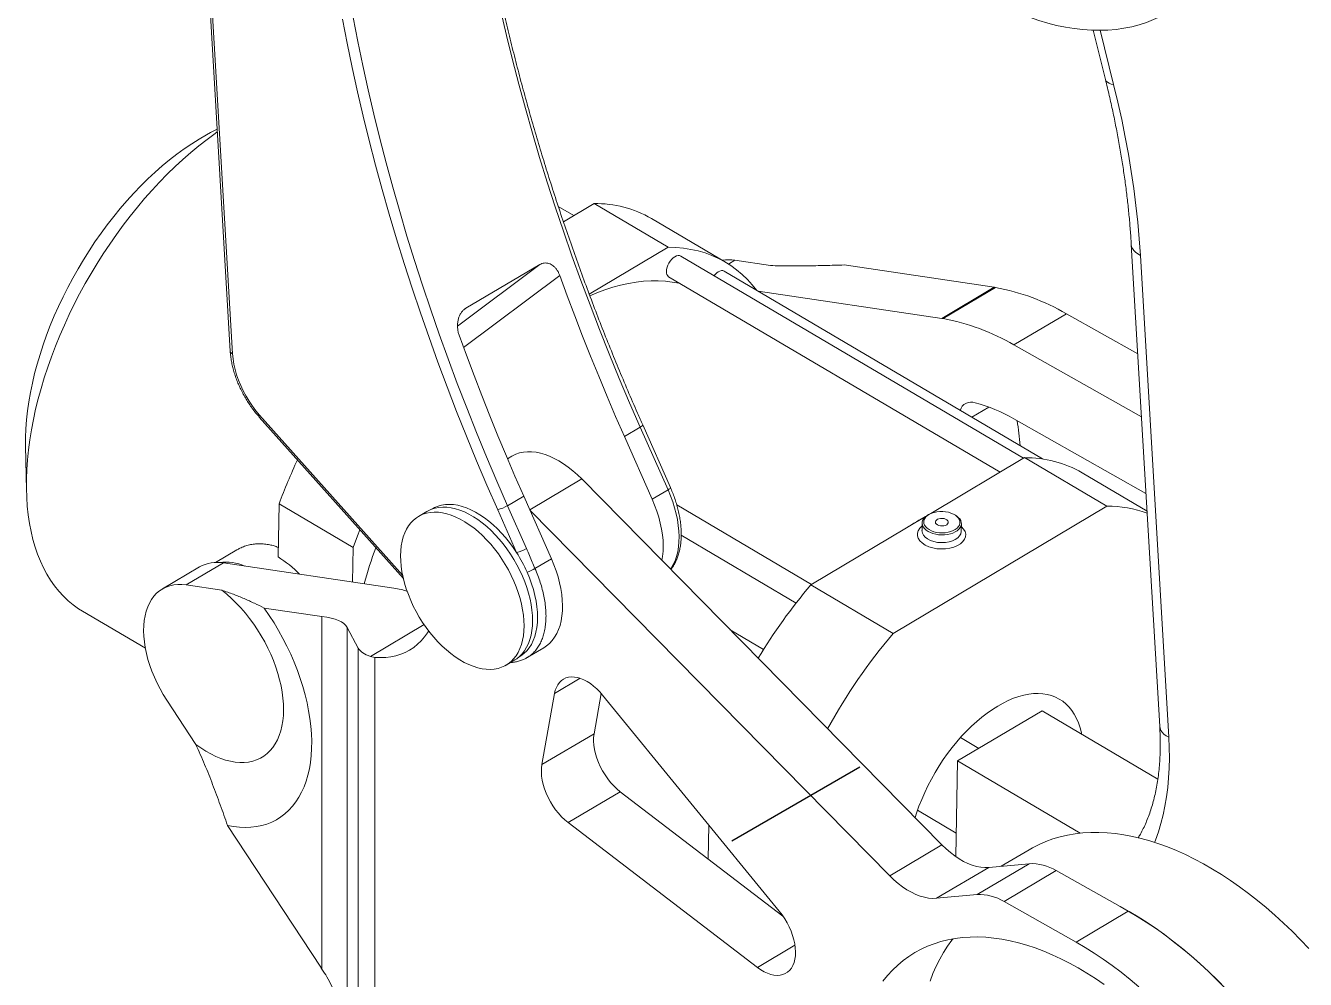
# Model space of a CAD drawing. Header units: millimetres. Extents: x 419 to 13500, y 498 to 10404.
# Drawn here: x 10917 to 11765, y 8634 to 9265 of the extents above; entities that cross this region are included whole.
import ezdxf

# ---------------------------------------------------------------- set-up
doc = ezdxf.new("R2010")
doc.units = ezdxf.units.MM
doc.header["$LTSCALE"] = 50

msp = doc.modelspace()

# ---------------------------------------------------------------- linework, layer by layer
at = {"color": 7, "linetype": 'Continuous', "lineweight": 15}
for p, q in [((11002.06, 9910.14), (11052.74, 9049.89)), ((11003.59, 9908.34), (11054.26, 9048.09)), ((11624.43, 9262.43), (11632.51, 9229.85)), ((11044.08, 9196.92), (11039.71, 9194.61)), ((11280.28, 9139.68), (11270.09, 9145.69)), ((11293.74, 9147.69), (11273.47, 9135.63)), ((11342.8, 9118.74), (11293.74, 9147.69)), ((11380.87, 9108.78), (11331.81, 9137.72)), ((11342.8, 9118.74), (11290.57, 9087.68)), ((11649.68, 9120.44), (11668.53, 8801.3)), ((11257.77, 9107.26), (11208.8, 9078.3)), ((11578.31, 8978.94), (11351.26, 9112.89)), ((11410.74, 9106.57), (11387.12, 9110.07)), ((11558.94, 9092.22), (11459.41, 9106.97)), ((11655.69, 9113.33), (11674.55, 8794.19)), ((11343.19, 9099.21), (11562.73, 8969.68)), ((11590.83, 8978.51), (11380, 9102.89)), ((11524.12, 9071.62), (11402.45, 9089.65)), ((11558.94, 9092.22), (11524.12, 9071.62)), ((11559.76, 9092.1), (11524.94, 9071.51)), ((11571.89, 9054.06), (11606.71, 9074.66)), ((11653.96, 9048.04), (11606.71, 9074.66)), ((11656.41, 9006.43), (11571.89, 9054.06)), ((11071.99, 9006.27), (11167.44, 8899.3)), ((11571.89, 9005.07), (11659.41, 8955.75)), ((11313.87, 8993.36), (11324.38, 8999.58)), ((11342.77, 8958.09), (11324.38, 8999.58)), ((11344.4, 8959.52), (11326.01, 9001.02)), ((11313.87, 8993.36), (11332.26, 8951.87)), ((10917.18, 8986.93), (10917.74, 8958.15)), ((11239.23, 8980.3), (11236.44, 8978.65)), ((11579.03, 8979.37), (11516.79, 8942.36)), ((11633.55, 8947.21), (11579.03, 8979.37)), ((11285.63, 8965.26), (11524.22, 8722.92)), ((11660.1, 8944.04), (11617.1, 8969.41)), ((11236.47, 8947.58), (11247.16, 8953.91)), ((11247.16, 8953.91), (11265.55, 8912.42)), ((11332.26, 8951.87), (11342.77, 8958.09)), ((11085.14, 8948.9), (11084.41, 8913.6)), ((11134.2, 8919.95), (11085.14, 8948.9)), ((11186.78, 8945.57), (11186.38, 8945.33)), ((11242.48, 8916.48), (11229.91, 8944.87)), ((11236.47, 8947.58), (11249.05, 8919.2)), ((11437.89, 8895.45), (11348.57, 8948.15)), ((11633.55, 8947.21), (11491.82, 8862.94)), ((11183.06, 8943.77), (11177.38, 8940.41)), ((11489.67, 8702.49), (11251.28, 8944.61)), ((11513.44, 8940.37), (11500.83, 8932.87)), ((11516.07, 8942.01), (11515.38, 8941.65)), ((11533.11, 8941.29), (11532.43, 8941.68)), ((11351.51, 8927.96), (11427.57, 8883.09)), ((11500.83, 8932.87), (11437.31, 8895.1)), ((11511.13, 8936.12), (11511.03, 8931.03)), ((11537.02, 8930.55), (11537.12, 8935.59)), ((11134.2, 8919.95), (11133.73, 8896.99)), ((11057.15, 8918.31), (11043.04, 8909.97)), ((11254.6, 8905.94), (11265.55, 8912.42)), ((11032.4, 8906.99), (11007.77, 8892.42)), ((11048.26, 8909.66), (11023.63, 8895.09)), ((11048.26, 8909.66), (11161.09, 8892.94)), ((11023.63, 8895.09), (11047.24, 8891.59)), ((11491.82, 8862.94), (11437.31, 8895.1)), ((10954.96, 8877.64), (10996.51, 8853.12)), ((11113.51, 8874.16), (11075.33, 8879.81)), ((11113.51, 8640.69), (11113.51, 8874.16)), ((11137.58, 8853.21), (11130.3, 8866.83)), ((11130.3, 8577.97), (11130.3, 8866.83)), ((11406.03, 8852.36), (11383.96, 8865.38)), ((11137.58, 8460.02), (11137.58, 8853.21)), ((11249.54, 8846.98), (11260.48, 8853.45)), ((11148.59, 8847.13), (11145.64, 8847.78)), ((11148.59, 8847.13), (11148.59, 8446.7)), ((11235.57, 8842.03), (11241.25, 8845.39)), ((11244.21, 8847.54), (11244.62, 8847.78)), ((11029.97, 8789.51), (11010.71, 8818.8)), ((11267.61, 8823.22), (11259.2, 8776.11)), ((11298.51, 8823.15), (11293.75, 8796.54)), ((11416.47, 8679), (11299.46, 8822.03)), ((11534.64, 8778.52), (11590.7, 8811.67)), ((11667.26, 8766.51), (11590.7, 8811.67)), ((11293.75, 8796.54), (11259.2, 8776.11)), ((11548.65, 8786.8), (11536.44, 8794)), ((11534.64, 8778.52), (11533.34, 8715.18)), ((11615.76, 8730.66), (11534.64, 8778.52)), ((11311.14, 8758.17), (11276.58, 8737.73)), ((11311.14, 8758.17), (11418.92, 8675.74)), ((11508.05, 8745.88), (11533.66, 8730.77)), ((11050.96, 8735.84), (11112.66, 8642)), ((11276.58, 8737.73), (11402.01, 8641.81)), ((11369.91, 8735.92), (11369.45, 8713.58)), ((11524.22, 8722.92), (11489.67, 8702.49)), ((11581.92, 8719.7), (11563.43, 8708.77)), ((11555.24, 8708.01), (11520.68, 8687.57)), ((11582.08, 8710.49), (11547.53, 8690.06)), ((11555.24, 8708.01), (11582.08, 8710.49)), ((11599.92, 8705.88), (11565.36, 8685.44)), ((11599.92, 8705.88), (11642.21, 8682.05)), ((11547.53, 8690.06), (11520.68, 8687.57)), ((11613.06, 8658.57), (11565.36, 8685.44)), ((11642.21, 8682.05), (11647.61, 8679)), ((11647.61, 8679), (11613.06, 8658.57))]:
    msp.add_line(p, q, dxfattribs=at)
at = {"color": 8, "linetype": 'Continuous', "lineweight": 15}
for p, q in [((11629.04, 9262.38), (11637.97, 9226.39)), ((11203.34, 9066.54), (11257.77, 9107.26)), ((11387.12, 9110.07), (11382.87, 9107.55)), ((11271.07, 9100.02), (11207.34, 9052.35)), ((11208.8, 9078.3), (11207.45, 9077.29)), ((11544.06, 9006.1), (11555.4, 9012.8)), ((11072.23, 9007.55), (11166.98, 8901.37)), ((11285.63, 8965.26), (11251.16, 8944.87)), ((11181.18, 8868.8), (11145.64, 8847.78)), ((11284.56, 8833.24), (11267.61, 8823.22)), ((11426.83, 8656.49), (11402.01, 8641.81))]:
    msp.add_line(p, q, dxfattribs=at)
at = {"color": 7, "linetype": 'Continuous'}
msp.add_line((11469.88, 8774.47), (11385.03, 8725.49), dxfattribs=at)
at = {"color": 7, "linetype": 'Continuous', "lineweight": 15, "flags": 128}
for points in [[(11551.72, 9285.12), (11557.86, 9281.77), (11564, 9278.68), (11570.12, 9275.84), (11576.22, 9273.27), (11582.29, 9270.97), (11588.32, 9268.93), (11594.3, 9267.16), (11600.23, 9265.67), (11606.1, 9264.46), (11611.89, 9263.52), (11617.62, 9262.86), (11623.25, 9262.48), (11628.8, 9262.38), (11634.24, 9262.56), (11639.59, 9263.01), (11644.82, 9263.75), (11649.93, 9264.77), (11654.91, 9266.06), (11659.77, 9267.63), (11664.48, 9269.47), (11669.05, 9271.58), (11673.47, 9273.96), (11677.74, 9276.61)], [(11229.91, 8944.87), (11222.82, 8961.08), (11215.93, 8977.34), (11209.24, 8993.62), (11202.74, 9009.92), (11196.44, 9026.24), (11190.34, 9042.58), (11184.44, 9058.92), (11178.75, 9075.27), (11173.26, 9091.61), (11167.99, 9107.95), (11162.92, 9124.27), (11158.07, 9140.58), (11153.42, 9156.86), (11149, 9173.11), (11144.78, 9189.33), (11140.79, 9205.51), (11137.01, 9221.65), (11133.46, 9237.74), (11130.12, 9253.77), (11127.01, 9269.75)], [(11134.09, 9270.82), (11137.19, 9254.93), (11140.51, 9238.98), (11144.05, 9222.97), (11147.8, 9206.92), (11151.78, 9190.82), (11155.97, 9174.68), (11160.37, 9158.51), (11164.99, 9142.31), (11169.82, 9126.09), (11174.86, 9109.84), (11180.11, 9093.59), (11185.57, 9077.33), (11191.23, 9061.07), (11197.1, 9044.8), (11203.17, 9028.55), (11209.44, 9012.31), (11215.9, 8996.09), (11222.57, 8979.89), (11229.42, 8963.72), (11236.47, 8947.58)], [(11324.38, 8999.58), (11317.33, 9015.71), (11310.48, 9031.88), (11303.82, 9048.08), (11297.35, 9064.3), (11291.08, 9080.54), (11285.01, 9096.8), (11279.15, 9113.06), (11273.48, 9129.32), (11268.03, 9145.58), (11262.78, 9161.84), (11257.73, 9178.08), (11252.9, 9194.3), (11248.28, 9210.5), (11243.88, 9226.67), (11239.69, 9242.81), (11235.72, 9258.91), (11231.96, 9274.96)], [(11637.97, 9226.39), (11640.75, 9214.78), (11643.3, 9203.22), (11645.64, 9191.72), (11647.75, 9180.28), (11649.64, 9168.91), (11651.3, 9157.61), (11652.74, 9146.4), (11653.95, 9135.28), (11654.94, 9124.25), (11655.69, 9113.33)], [(10917.18, 8992.83), (10917.41, 8998.57), (10917.84, 9004.43), (10918.49, 9010.39), (10919.35, 9016.45), (10920.42, 9022.59), (10921.69, 9028.79), (10923.17, 9035.06), (10924.85, 9041.37), (10926.73, 9047.72), (10928.81, 9054.09), (10931.07, 9060.47), (10933.52, 9066.85), (10936.16, 9073.22), (10938.97, 9079.56), (10941.96, 9085.86), (10945.11, 9092.12), (10948.42, 9098.32), (10951.89, 9104.44), (10955.5, 9110.48), (10959.26, 9116.43), (10963.15, 9122.27), (10967.16, 9127.99), (10971.3, 9133.59), (10975.55, 9139.05), (10979.9, 9144.35), (10984.34, 9149.5), (10988.88, 9154.49), (10993.49, 9159.29), (10998.17, 9163.91), (11002.91, 9168.33), (11007.71, 9172.55), (11012.55, 9176.56), (11017.42, 9180.35), (11022.31, 9183.91), (11027.23, 9187.24), (11032.14, 9190.33), (11037.06, 9193.18), (11039.71, 9194.61)], [(11044.18, 9195.13), (11042.72, 9194.09), (11037.35, 9190.12), (11032.01, 9185.94), (11026.7, 9181.53), (11021.44, 9176.91), (11016.22, 9172.09), (11011.07, 9167.07), (11005.98, 9161.86), (11000.97, 9156.47), (10996.05, 9150.91), (10991.21, 9145.18), (10986.48, 9139.3), (10981.84, 9133.27), (10977.33, 9127.11), (10972.93, 9120.82), (10968.66, 9114.42), (10964.52, 9107.9), (10960.52, 9101.29), (10956.67, 9094.6), (10952.97, 9087.83), (10949.43, 9080.99), (10946.06, 9074.1), (10942.85, 9067.16), (10939.82, 9060.2), (10936.96, 9053.2), (10934.29, 9046.2), (10931.81, 9039.2), (10929.52, 9032.21), (10927.42, 9025.24), (10925.52, 9018.3), (10923.82, 9011.41), (10922.32, 9004.57), (10921.04, 8997.79), (10919.95, 8991.09), (10919.08, 8984.48), (10918.42, 8977.96), (10917.98, 8971.55), (10917.74, 8965.25)], [(11401.55, 9090.18), (11398.62, 9093.81), (11395.33, 9097.41), (11391.85, 9100.74), (11388.18, 9103.8), (11384.34, 9106.59), (11380.33, 9109.1), (11376.15, 9111.32), (11371.81, 9113.26), (11367.32, 9114.91), (11362.68, 9116.26), (11357.9, 9117.33), (11352.99, 9118.09), (11347.96, 9118.57), (11342.8, 9118.74)], [(11351.26, 9112.89), (11351.24, 9112.9), (11350.42, 9113.2), (11349.47, 9113.23), (11348.44, 9112.98), (11347.36, 9112.46), (11346.27, 9111.7), (11345.22, 9110.72), (11344.25, 9109.56), (11343.39, 9108.26), (11342.68, 9106.88), (11342.15, 9105.47), (11341.81, 9104.08), (11341.67, 9102.77), (11341.75, 9101.58), (11342.05, 9100.56), (11342.54, 9099.76), (11343.19, 9099.21)], [(11271.07, 9100.02), (11275.95, 9086.64), (11280.97, 9073.28), (11286.12, 9059.92), (11291.41, 9046.57), (11296.83, 9033.24), (11302.38, 9019.92), (11308.06, 9006.63), (11313.87, 8993.36)], [(11380, 9102.89), (11379.98, 9102.91), (11379.15, 9103.21), (11378.21, 9103.23), (11377.17, 9102.98), (11376.09, 9102.46), (11375.01, 9101.7), (11373.96, 9100.72), (11373.26, 9099.91)], [(11350.88, 9094.67), (11350.07, 9094.85), (11345.61, 9095.68), (11341.02, 9096.23), (11336.32, 9096.5), (11331.51, 9096.49), (11326.61, 9096.19), (11321.61, 9095.6), (11316.52, 9094.74), (11311.36, 9093.6), (11306.14, 9092.17), (11300.85, 9090.47), (11295.51, 9088.5), (11291, 9086.63)], [(11204.36, 9060.57), (11209.24, 9047.19), (11214.26, 9033.82), (11219.41, 9020.46), (11224.7, 9007.12), (11230.12, 8993.78), (11235.67, 8980.47), (11241.35, 8967.18), (11247.16, 8953.91)], [(11054.26, 9048.09), (11054.58, 9044.73), (11055.14, 9041.28), (11055.93, 9037.76), (11056.96, 9034.21), (11058.21, 9030.64), (11059.68, 9027.08), (11061.34, 9023.57), (11063.2, 9020.13), (11065.23, 9016.78), (11067.43, 9013.55), (11069.76, 9010.47), (11072.23, 9007.55)], [(10917.18, 8986.93), (10917.17, 8987.21), (10917.18, 8992.83)], [(11239.23, 8980.3), (11239.68, 8980.56), (11241.96, 8981.65), (11244.39, 8982.48), (11246.96, 8983.02), (11249.64, 8983.27), (11252.43, 8983.25), (11255.31, 8982.94), (11258.26, 8982.34), (11261.27, 8981.47), (11264.33, 8980.32), (11267.42, 8978.91), (11270.51, 8977.23), (11273.61, 8975.29), (11276.68, 8973.12), (11279.72, 8970.71), (11282.71, 8968.09), (11285.63, 8965.26)], [(10917.74, 8965.25), (10917.72, 8959.08), (10917.91, 8953.05), (10918.32, 8947.16), (10918.93, 8941.43), (10919.76, 8935.85), (10920.8, 8930.46), (10922.05, 8925.24), (10923.5, 8920.21), (10925.16, 8915.37), (10927.02, 8910.74), (10929.07, 8906.33), (10931.33, 8902.13), (10933.77, 8898.15), (10936.41, 8894.4), (10939.22, 8890.9), (10942.22, 8887.63), (10945.39, 8884.61), (10948.74, 8881.85), (10952.24, 8879.34), (10954.96, 8877.64)], [(11252.95, 8874.83), (11252.64, 8878.39), (11252.1, 8882.05), (11251.36, 8885.77), (11250.4, 8889.54), (11249.25, 8893.33), (11247.89, 8897.13), (11246.34, 8900.92), (11244.61, 8904.67), (11242.71, 8908.37), (11240.65, 8912), (11238.43, 8915.53), (11236.07, 8918.96), (11233.59, 8922.25), (11230.99, 8925.39), (11228.29, 8928.37), (11225.5, 8931.17), (11222.64, 8933.77), (11219.73, 8936.17), (11216.77, 8938.34), (11213.8, 8940.28), (11210.81, 8941.98), (11207.83, 8943.42), (11204.87, 8944.6), (11201.95, 8945.52), (11199.09, 8946.16), (11196.3, 8946.53), (11193.59, 8946.62), (11190.98, 8946.43), (11188.48, 8945.97), (11186.11, 8945.23), (11183.88, 8944.23), (11183.06, 8943.77)], [(11242.48, 8916.48), (11240.18, 8919.93), (11237.74, 8923.24), (11235.18, 8926.42), (11232.52, 8929.44), (11229.76, 8932.28), (11226.94, 8934.93), (11224.05, 8937.37), (11221.12, 8939.6), (11218.15, 8941.6), (11215.18, 8943.36), (11212.21, 8944.86), (11209.25, 8946.11), (11206.34, 8947.09), (11203.47, 8947.81), (11200.66, 8948.25), (11197.94, 8948.41), (11195.31, 8948.3), (11192.8, 8947.91), (11190.4, 8947.24), (11188.14, 8946.31), (11186.78, 8945.57)], [(11332.26, 8951.87), (11333.9, 8947.92), (11335.36, 8943.94), (11336.61, 8939.98), (11337.64, 8936.03), (11338.46, 8932.13), (11339.06, 8928.3), (11339.44, 8924.55), (11339.58, 8920.91), (11339.51, 8917.39), (11339.2, 8914.02), (11338.77, 8911.28)], [(11247.27, 8871.47), (11246.96, 8875.04), (11246.43, 8878.69), (11245.68, 8882.41), (11244.73, 8886.18), (11243.57, 8889.97), (11242.21, 8893.77), (11240.67, 8897.56), (11238.94, 8901.32), (11237.03, 8905.02), (11234.97, 8908.64), (11232.75, 8912.18), (11230.39, 8915.6), (11227.91, 8918.89), (11225.31, 8922.03), (11222.61, 8925.01), (11219.82, 8927.81), (11216.96, 8930.42), (11214.05, 8932.81), (11211.1, 8934.98), (11208.12, 8936.92), (11205.13, 8938.62), (11202.15, 8940.06), (11199.19, 8941.24), (11196.28, 8942.16), (11193.41, 8942.8), (11190.62, 8943.17), (11187.91, 8943.26), (11185.3, 8943.08), (11182.8, 8942.61), (11180.43, 8941.88), (11178.2, 8940.87), (11176.12, 8939.6), (11174.2, 8938.07), (11172.45, 8936.29), (11170.89, 8934.26), (11169.51, 8932.01), (11168.33, 8929.55), (11167.36, 8926.87), (11166.59, 8924.01), (11166.04, 8920.97), (11165.7, 8917.78), (11165.58, 8914.44), (11165.68, 8910.97), (11165.99, 8907.41), (11166.53, 8903.75), (11167.27, 8900.03), (11168.23, 8896.26), (11169.38, 8892.47), (11170.74, 8888.67), (11172.29, 8884.88), (11174.02, 8881.13), (11175.92, 8877.43), (11177.98, 8873.8), (11180.2, 8870.27), (11182.56, 8866.85), (11185.04, 8863.55), (11187.64, 8860.41), (11190.34, 8857.43), (11193.13, 8854.63), (11195.99, 8852.03), (11198.9, 8849.63), (11201.86, 8847.46), (11204.83, 8845.52), (11207.82, 8843.82), (11210.8, 8842.38), (11213.76, 8841.2), (11216.68, 8840.28), (11219.54, 8839.64), (11222.33, 8839.27), (11225.04, 8839.18), (11227.65, 8839.37), (11230.15, 8839.83), (11232.52, 8840.57), (11234.75, 8841.58), (11236.84, 8842.85), (11238.75, 8844.38), (11240.5, 8846.16), (11242.07, 8848.18), (11243.44, 8850.43), (11244.62, 8852.9), (11245.6, 8855.57), (11246.36, 8858.43), (11246.92, 8861.47), (11247.25, 8864.67), (11247.37, 8868.01), (11247.27, 8871.47)], [(11515.05, 8930.49), (11513.73, 8931.39), (11512.66, 8932.39), (11511.86, 8933.48), (11511.35, 8934.62), (11511.14, 8935.79), (11511.23, 8936.96), (11511.62, 8938.11), (11512.31, 8939.21), (11513.27, 8940.22), (11514.49, 8941.13), (11515.38, 8941.65)], [(11515.76, 8931.71), (11517.25, 8930.96), (11518.91, 8930.36), (11520.71, 8929.92), (11522.6, 8929.66), (11524.53, 8929.58), (11526.45, 8929.68), (11528.31, 8929.96), (11530.06, 8930.42), (11531.66, 8931.04), (11533.06, 8931.8), (11534.23, 8932.69), (11535.14, 8933.69), (11535.77, 8934.76), (11536.1, 8935.88), (11536.11, 8937.02), (11535.82, 8938.15), (11535.22, 8939.24), (11534.34, 8940.26), (11533.19, 8941.2), (11531.81, 8942.01), (11530.23, 8942.69), (11528.49, 8943.21), (11526.64, 8943.56), (11524.73, 8943.73), (11522.8, 8943.72), (11520.9, 8943.53), (11519.09, 8943.16), (11517.41, 8942.62), (11515.9, 8941.92), (11514.61, 8941.09), (11513.57, 8940.15), (11512.79, 8939.11), (11512.32, 8938.02), (11512.15, 8936.88), (11512.29, 8935.74), (11512.73, 8934.63), (11513.47, 8933.57), (11514.49, 8932.58), (11515.76, 8931.71)], [(11533.11, 8941.29), (11533.89, 8940.79), (11535.09, 8939.84), (11536.03, 8938.79), (11536.69, 8937.67), (11537.05, 8936.51), (11537.11, 8935.33), (11536.87, 8934.17), (11536.33, 8933.05), (11535.5, 8931.99), (11534.41, 8931.02), (11533.07, 8930.17), (11531.53, 8929.45), (11529.81, 8928.88), (11527.96, 8928.47), (11526.02, 8928.24), (11524.03, 8928.18), (11522.05, 8928.31), (11520.12, 8928.61), (11518.28, 8929.08), (11516.57, 8929.71), (11515.05, 8930.49), (11515.05, 8930.49)], [(11521.18, 8934.91), (11522.11, 8934.49), (11523.19, 8934.23), (11524.34, 8934.15), (11525.48, 8934.26), (11526.52, 8934.55), (11527.38, 8934.99), (11528, 8935.56), (11528.34, 8936.21), (11528.37, 8936.89), (11528.08, 8937.56), (11527.5, 8938.16), (11526.67, 8938.65), (11525.66, 8938.99), (11524.53, 8939.16), (11523.37, 8939.14), (11522.27, 8938.94), (11521.31, 8938.57), (11520.56, 8938.06), (11520.08, 8937.45), (11519.9, 8936.78), (11520.03, 8936.1), (11520.47, 8935.46), (11521.18, 8934.91)], [(11138.7, 8931.51), (11137.12, 8927.58), (11134.2, 8919.95)], [(11265.55, 8912.42), (11267.19, 8908.46), (11268.65, 8904.49), (11269.89, 8900.52), (11270.93, 8896.58), (11271.75, 8892.68), (11272.35, 8888.85), (11272.72, 8885.1), (11272.87, 8881.46), (11272.8, 8877.94), (11272.49, 8874.57), (11271.96, 8871.35), (11271.21, 8868.32), (11270.24, 8865.48), (11269.05, 8862.85), (11267.66, 8860.45), (11266.08, 8858.28), (11264.3, 8856.35), (11262.33, 8854.69), (11260.48, 8853.45)], [(11244.62, 8847.78), (11245.35, 8848.24), (11247.35, 8849.73), (11249.17, 8851.49), (11250.8, 8853.49), (11252.23, 8855.74), (11253.46, 8858.22), (11254.48, 8860.91), (11255.29, 8863.81), (11255.87, 8866.89), (11256.22, 8870.13), (11256.35, 8873.52), (11256.26, 8877.04), (11255.93, 8880.68), (11255.38, 8884.4), (11254.61, 8888.19), (11253.62, 8892.02), (11252.42, 8895.89), (11251.02, 8899.76), (11249.41, 8903.61)], [(11010.71, 8818.8), (11008.41, 8822.46), (11006.26, 8826.23), (11004.29, 8830.06), (11002.49, 8833.96), (11000.87, 8837.89), (10999.45, 8841.83), (10998.24, 8845.77), (10997.23, 8849.69), (10996.43, 8853.55), (10995.86, 8857.35), (10995.51, 8861.07), (10995.38, 8864.67), (10995.47, 8868.16), (10995.79, 8871.5), (10996.32, 8874.68), (10997.08, 8877.68), (10998.05, 8880.49), (10999.23, 8883.1), (11000.62, 8885.48), (11002.2, 8887.63), (11003.97, 8889.54), (11005.92, 8891.19), (11008.04, 8892.58), (11010.32, 8893.7), (11012.74, 8894.54), (11015.3, 8895.1), (11017.97, 8895.38), (11020.75, 8895.38), (11023.63, 8895.09)], [(11029.97, 8789.51), (11033.25, 8787.15), (11036.55, 8785.03), (11039.86, 8783.16), (11043.17, 8781.54), (11046.45, 8780.18), (11049.7, 8779.1), (11052.9, 8778.28), (11056.03, 8777.74), (11059.08, 8777.49), (11062.05, 8777.51), (11064.9, 8777.81), (11067.64, 8778.39), (11070.25, 8779.25), (11072.72, 8780.38), (11075.03, 8781.78), (11077.19, 8783.44), (11079.16, 8785.36), (11080.96, 8787.52), (11082.57, 8789.91), (11083.99, 8792.53), (11085.2, 8795.37), (11086.2, 8798.41), (11086.99, 8801.63), (11087.57, 8805.03), (11087.92, 8808.58), (11088.06, 8812.28), (11087.98, 8816.11), (11087.67, 8820.04), (11087.15, 8824.07), (11086.41, 8828.17), (11085.46, 8832.33), (11084.3, 8836.52), (11082.93, 8840.73), (11081.37, 8844.95), (11079.62, 8849.14), (11077.68, 8853.3), (11075.57, 8857.4), (11073.29, 8861.43), (11070.86, 8865.36), (11068.29, 8869.19), (11065.58, 8872.89), (11062.75, 8876.45), (11059.81, 8879.85), (11056.78, 8883.08), (11053.66, 8886.12), (11050.48, 8888.96), (11047.24, 8891.59)], [(11075.33, 8879.81), (11078.64, 8874.95), (11081.8, 8869.97), (11084.81, 8864.89), (11087.65, 8859.72), (11090.32, 8854.48), (11092.81, 8849.18), (11095.12, 8843.84), (11097.23, 8838.48), (11099.14, 8833.1), (11100.85, 8827.73), (11102.35, 8822.38), (11103.63, 8817.06), (11104.7, 8811.79), (11105.54, 8806.59), (11106.16, 8801.47), (11106.56, 8796.45), (11106.73, 8791.54), (11106.67, 8786.75), (11106.39, 8782.1), (11105.88, 8777.6), (11105.15, 8773.26), (11104.19, 8769.11), (11103.01, 8765.14), (11101.62, 8761.37), (11100.02, 8757.81), (11098.21, 8754.48), (11096.2, 8751.37), (11093.99, 8748.51), (11091.59, 8745.89), (11089, 8743.53), (11086.24, 8741.43), (11083.32, 8739.61), (11080.23, 8738.05), (11077, 8736.77), (11073.62, 8735.78), (11070.11, 8735.07), (11066.48, 8734.65), (11062.74, 8734.51), (11058.9, 8734.67), (11054.97, 8735.11), (11050.96, 8735.84)], [(11241.25, 8845.39), (11242.51, 8846.21), (11244.43, 8847.74), (11246.18, 8849.52), (11247.74, 8851.54), (11249.12, 8853.79), (11250.3, 8856.26), (11251.27, 8858.93), (11252.04, 8861.79), (11252.59, 8864.83), (11252.93, 8868.03), (11253.05, 8871.36), (11252.95, 8874.83)], [(11184.22, 8864.61), (11183.46, 8863.42), (11181.45, 8860.62), (11179.24, 8858.07), (11176.86, 8855.77), (11174.3, 8853.72), (11171.57, 8851.93), (11168.68, 8850.42), (11165.65, 8849.17), (11162.48, 8848.2), (11159.17, 8847.51), (11155.75, 8847.1), (11152.22, 8846.97), (11148.59, 8847.13)], [(11299.46, 8822.03), (11297.54, 8824.23), (11295.52, 8826.26), (11293.45, 8828.1), (11291.32, 8829.72), (11289.17, 8831.1), (11287.01, 8832.25), (11284.87, 8833.13), (11282.77, 8833.75), (11280.72, 8834.1), (11278.76, 8834.17), (11276.9, 8833.97), (11275.16, 8833.49), (11273.56, 8832.75), (11272.11, 8831.74), (11270.83, 8830.48), (11269.73, 8828.98), (11268.82, 8827.26), (11268.11, 8825.33), (11267.61, 8823.22)], [(11616.78, 8796.29), (11616.59, 8797.21), (11615.72, 8800.55), (11614.66, 8803.71), (11613.39, 8806.66), (11611.93, 8809.4), (11610.28, 8811.91), (11608.44, 8814.19), (11606.43, 8816.23), (11604.24, 8818.01), (11601.9, 8819.54), (11599.4, 8820.81), (11596.76, 8821.81), (11593.98, 8822.55), (11591.08, 8823), (11588.06, 8823.19), (11584.94, 8823.1), (11581.73, 8822.73), (11578.44, 8822.09), (11575.08, 8821.18), (11571.66, 8820), (11568.2, 8818.56), (11564.72, 8816.86), (11561.21, 8814.91), (11557.7, 8812.71), (11554.19, 8810.27), (11550.71, 8807.61), (11547.26, 8804.73), (11543.86, 8801.64), (11540.51, 8798.35), (11537.24, 8794.88), (11534.04, 8791.24), (11530.95, 8787.44), (11527.95, 8783.5), (11525.08, 8779.42), (11522.33, 8775.23), (11519.71, 8770.94), (11517.24, 8766.56), (11514.93, 8762.12), (11512.79, 8757.62), (11510.81, 8753.09), (11509.01, 8748.53), (11507.4, 8743.98), (11506.44, 8740.98)], [(11293.75, 8796.54), (11293.46, 8794.15), (11293.4, 8791.61), (11293.58, 8788.94), (11294, 8786.17), (11294.65, 8783.33), (11295.52, 8780.46), (11296.61, 8777.59), (11297.89, 8774.75), (11299.37, 8771.96), (11301.02, 8769.27), (11302.82, 8766.7), (11304.75, 8764.28), (11306.8, 8762.03), (11308.93, 8759.99), (11311.14, 8758.17)], [(11259.2, 8776.11), (11258.9, 8773.72), (11258.85, 8771.17), (11259.03, 8768.5), (11259.44, 8765.73), (11260.09, 8762.9), (11260.96, 8760.03), (11262.05, 8757.15), (11263.34, 8754.31), (11264.81, 8751.53), (11266.46, 8748.83), (11268.26, 8746.26), (11270.2, 8743.84), (11272.24, 8741.59), (11274.38, 8739.55), (11276.58, 8737.73)], [(11581.92, 8719.7), (11584.22, 8721.01), (11588.58, 8723.22), (11593.08, 8725.17), (11597.73, 8726.85), (11602.51, 8728.25), (11607.42, 8729.39), (11612.45, 8730.25), (11617.59, 8730.83), (11622.84, 8731.14), (11628.19, 8731.18), (11633.64, 8730.93), (11639.17, 8730.42), (11644.78, 8729.62), (11650.46, 8728.55), (11656.2, 8727.21), (11662, 8725.6), (11667.85, 8723.71), (11673.75, 8721.57), (11679.67, 8719.15), (11685.62, 8716.48), (11691.59, 8713.55), (11697.57, 8710.37), (11703.55, 8706.94), (11709.52, 8703.26), (11715.48, 8699.34), (11721.42, 8695.19), (11727.33, 8690.81), (11733.21, 8686.21), (11739.03, 8681.39), (11744.81, 8676.36), (11750.52, 8671.13), (11756.17, 8665.7), (11761.74, 8660.08), (11767.23, 8654.27)], [(11524.22, 8722.92), (11526.98, 8720.27), (11529.81, 8717.83), (11532.69, 8715.64), (11535.6, 8713.69), (11538.53, 8712.01), (11541.44, 8710.61), (11544.33, 8709.49), (11547.18, 8708.67), (11549.95, 8708.15), (11552.65, 8707.93), (11555.24, 8708.01)], [(11520.68, 8687.57), (11518.09, 8687.49), (11515.4, 8687.71), (11512.62, 8688.23), (11509.78, 8689.06), (11506.89, 8690.17), (11503.97, 8691.58), (11501.05, 8693.25), (11498.14, 8695.2), (11495.26, 8697.4), (11492.43, 8699.83), (11489.67, 8702.49)], [(11642.21, 8682.05), (11648.19, 8678.78), (11654.18, 8675.25), (11660.16, 8671.49), (11666.12, 8667.48), (11672.06, 8663.25), (11677.96, 8658.78), (11683.83, 8654.1), (11689.64, 8649.2), (11695.41, 8644.09), (11701.1, 8638.77), (11706.73, 8633.27), (11712.28, 8627.57), (11717.74, 8621.69), (11723.11, 8615.65), (11728.39, 8609.43), (11733.55, 8603.06), (11738.6, 8596.55), (11743.53, 8589.89), (11748.33, 8583.1), (11753, 8576.19), (11757.53, 8569.17), (11761.92, 8562.05), (11766.15, 8554.83)], [(11402.01, 8641.81), (11404.21, 8640.26), (11406.43, 8638.96), (11408.64, 8637.93), (11410.82, 8637.17), (11412.95, 8636.7), (11415, 8636.52), (11416.95, 8636.63), (11418.78, 8637.03), (11420.47, 8637.72), (11422, 8638.68), (11423.36, 8639.92), (11424.53, 8641.41), (11425.5, 8643.14), (11426.26, 8645.09), (11426.8, 8647.25), (11427.12, 8649.58), (11427.2, 8652.06), (11427.06, 8654.67), (11426.69, 8657.37), (11426.09, 8660.15), (11425.28, 8662.96), (11424.26, 8665.78), (11423.04, 8668.59), (11421.64, 8671.34), (11420.06, 8674.01), (11418.33, 8676.58), (11416.47, 8679)], [(11647.61, 8679), (11653.62, 8675.49), (11659.63, 8671.73), (11665.61, 8667.73), (11671.58, 8663.5), (11677.51, 8659.03), (11683.4, 8654.34), (11689.24, 8649.44), (11695.03, 8644.32), (11700.76, 8639), (11706.41, 8633.48), (11711.98, 8627.77), (11717.47, 8621.88), (11722.87, 8615.81), (11728.17, 8609.58), (11733.35, 8603.19), (11738.43, 8596.65), (11743.38, 8589.97), (11748.2, 8583.16), (11752.9, 8576.23), (11757.45, 8569.18), (11761.85, 8562.03), (11766.1, 8554.78)], [(11631.61, 8630.47), (11625.92, 8634.36), (11620.21, 8638.01), (11614.49, 8641.42), (11608.77, 8644.58), (11603.05, 8647.49), (11597.35, 8650.15), (11591.67, 8652.54), (11586.02, 8654.67), (11580.41, 8656.53), (11574.85, 8658.13), (11569.35, 8659.45), (11563.91, 8660.5), (11558.54, 8661.27), (11553.24, 8661.77), (11548.04, 8661.99), (11542.93, 8661.94), (11537.92, 8661.6), (11533.02, 8660.99), (11528.23, 8660.11), (11523.57, 8658.94), (11519.04, 8657.51), (11514.65, 8655.81), (11510.39, 8653.83), (11506.29, 8651.6), (11502.34, 8649.09), (11498.55, 8646.34), (11494.93, 8643.32), (11491.48, 8640.06), (11488.21, 8636.55), (11485.11, 8632.8)], [(11531.58, 8660.76), (11530.89, 8659.87), (11527.98, 8655.89), (11525.26, 8651.67), (11522.74, 8647.24), (11520.41, 8642.58), (11518.28, 8637.72), (11516.36, 8632.65)], [(11654.69, 8629), (11648.84, 8633.91), (11642.95, 8638.6), (11637.02, 8643.06), (11631.06, 8647.3), (11625.07, 8651.29), (11619.07, 8655.05), (11613.06, 8658.57)]]:
    msp.add_lwpolyline(points, dxfattribs=at)
at = {"color": 8, "linetype": 'Continuous', "lineweight": 15, "flags": 128}
for points in [[(11632.51, 9229.85), (11632.56, 9229.66), (11633.03, 9228.78), (11633.82, 9228), (11634.92, 9227.34), (11636.31, 9226.79), (11637.97, 9226.39)], [(11649.68, 9120.44), (11649.87, 9119.26), (11650.41, 9117.91), (11651.28, 9116.61), (11652.46, 9115.41), (11653.94, 9114.31), (11655.69, 9113.33)], [(11072.23, 9007.55), (11071.99, 9007.04), (11071.89, 9006.63), (11071.94, 9006.33), (11071.99, 9006.27)], [(11324.38, 8999.58), (11325.02, 8999.97), (11325.51, 9000.33), (11325.85, 9000.64), (11326.01, 9000.88), (11326.01, 9001.02)], [(11342.77, 8958.09), (11343.4, 8958.48), (11343.9, 8958.84), (11344.23, 8959.15), (11344.39, 8959.39), (11344.4, 8959.52)], [(11344.47, 8905.49), (11344.89, 8906.12), (11346.28, 8908.52), (11347.46, 8911.15), (11348.43, 8913.99), (11349.18, 8917.03), (11349.71, 8920.24), (11350.02, 8923.61), (11350.1, 8927.13), (11349.95, 8930.77), (11349.57, 8934.52), (11348.97, 8938.35), (11348.15, 8942.25), (11347.12, 8946.19), (11345.87, 8950.16), (11344.42, 8954.13), (11342.77, 8958.09)], [(11668.53, 8801.3), (11668.72, 8800.13), (11669.26, 8798.77), (11670.13, 8797.48), (11671.32, 8796.27), (11672.8, 8795.17), (11674.55, 8794.19)], [(11674.55, 8794.19), (11674.85, 8787.29), (11674.93, 8780.5), (11674.78, 8773.83), (11674.42, 8767.31), (11673.83, 8760.92), (11673.02, 8754.7), (11672, 8748.63), (11670.75, 8742.74), (11669.29, 8737.02), (11667.62, 8731.49), (11665.74, 8726.16), (11665.14, 8724.62)]]:
    msp.add_lwpolyline(points, dxfattribs=at)
at = {"color": 7, "linetype": 'Continuous', "lineweight": 15}
for centre, radius, start, end in [((11294.55, 9073.03), 74.66, 60.05785, 90.61829), ((11382.91, 9083.64), 26.76, 80.94487, 99.06906), ((11566.75, 9144.86), 53.22, 261.56936, 262.45903), ((11533.05, 8948.31), 146.25, 59.75739, 79.47819), ((11531.92, 9124.27), 53.22, 261.56936, 262.45903), ((11498.23, 8927.72), 146.25, 59.75739, 79.47819), ((11543.65, 9008.42), 7.74, 71.07578, 162.78356), ((11517.84, 8911.04), 108.46, 60.11014, 74.86562), ((11318.33, 8966.64), 258.45, 4.58363, 8.27456), ((11579.83, 8904.68), 74.69, 60.06413, 90.61203), ((11433.84, 8819.78), 371.84, 154.83362, 159.68087), ((11223.53, 8969.55), 25.49, 284.48766, 300.50635), ((11633.82, 8868.83), 78.38, 70.34318, 90.19828), ((11604.99, 8774.46), 189.58, 118.71888, 123.32628), ((11431.17, 8815.39), 300.68, 159.68944, 164.48011), ((11048.33, 8853.72), 69.91, 43.88506, 58.93079), ((11236.11, 8941.16), 25.49, 284.48767, 300.50635), ((11161.26, 8864.47), 96.45, 23.93587, 32.63019), ((11044.07, 8886.09), 23.94, 79.92665, 119.17845), ((11049.94, 8879.96), 30.29, 65.66514, 98.25935), ((11240.33, 8930.7), 28.58, 288.53904, 299.96604), ((11730.58, 8647.58), 383.76, 139.83635, 148.76223), ((11787.55, 8613.58), 386.83, 139.86295, 151.2195), ((11583.52, 8679.3), 31.23, 58.33148, 92.64562), ((11548.97, 8658.86), 31.23, 58.33148, 92.64562), ((10970.42, 8548.48), 170.23, 32.79965, 33.32411)]:
    msp.add_arc(centre, radius, start, end, dxfattribs=at)
at = {"color": 8, "linetype": 'Continuous', "lineweight": 15}
msp.add_arc((11055.04, 9050.29), 2.33, 189.83643, 250.63067, dxfattribs=at)
for centre, major_axis, ratio, start_param, end_param in [((11523.98, 8928.37), (16, -0.29), 0.592012, 2.518417, 6.904747), ((11524.02, 8930.79), (13, -0.23), 0.592392, 3.139826, 6.281418)]:
    msp.add_ellipse(centre, major_axis=major_axis, ratio=ratio, start_param=start_param, end_param=end_param, dxfattribs=at)
at = {"color": 7, "linetype": 'Continuous', "lineweight": 15}
for centre, major_axis, start_param, end_param in [((11125.51, 8871.29), (51.94, 12.7), 0.464225, 0.733909), ((11080.55, 8852.99), (50.34, 12.31), 0.089974, 0.774359), ((11184.9, 8866.38), (47.88, 11.7), 3.231566, 3.670627)]:
    msp.add_ellipse(centre, major_axis=major_axis, ratio=0.351425, start_param=start_param, end_param=end_param, dxfattribs=at)
for points, knots in [([(11326.01, 9001.02), (11324.86, 9003.63), (11321.5, 9011.23), (11316.08, 9023.83), (11309.8, 9038.81), (11303.68, 9053.82), (11297.73, 9068.85), (11291.95, 9083.89), (11286.35, 9098.94), (11280.91, 9114), (11275.66, 9129.06), (11270.57, 9144.11), (11265.67, 9159.17), (11260.94, 9174.21), (11256.39, 9189.23), (11252.03, 9204.24), (11247.84, 9219.22), (11243.84, 9234.18), (11240.02, 9249.11), (11236.39, 9264), (11232.95, 9278.85), (11229.69, 9293.66), (11226.63, 9308.42), (11223.75, 9323.13), (11221.06, 9337.78), (11218.56, 9352.37), (11216.25, 9366.91), (11214.14, 9381.37), (11212.21, 9395.76), (11210.48, 9410.08), (11208.95, 9424.31), (11207.6, 9438.47), (11206.45, 9452.53), (11205.5, 9466.51), (11204.73, 9480.46), (11204.37, 9489.7), (11204.2, 9494.36)], [0, 0, 0, 0, 0.015688, 0.045509, 0.075331, 0.105153, 0.134974, 0.164794, 0.194615, 0.224434, 0.254254, 0.284073, 0.313891, 0.343709, 0.373527, 0.403344, 0.43316, 0.462976, 0.492791, 0.522606, 0.55242, 0.582233, 0.612046, 0.641858, 0.671669, 0.70148, 0.73129, 0.7611, 0.790908, 0.820717, 0.850524, 0.880331, 0.910137, 0.939943, 0.969748, 1, 1, 1, 1]), ([(11632.51, 9229.85), (11632.96, 9228.02), (11634.27, 9222.69), (11636.29, 9213.91), (11638.52, 9203.53), (11640.56, 9193.2), (11642.41, 9182.93), (11644.07, 9172.73), (11645.55, 9162.61), (11646.83, 9152.56), (11647.93, 9142.6), (11648.84, 9132.73), (11649.38, 9125.36), (11649.63, 9121.28), (11649.68, 9120.44)], [0, 0, 0, 0, 0.048704, 0.141522, 0.234319, 0.327093, 0.419845, 0.512573, 0.605278, 0.69796, 0.79062, 0.883256, 0.975871, 1, 1, 1, 1]), ([(11257.77, 9107.26), (11258.24, 9107.5), (11259.21, 9108), (11260.74, 9108.32), (11262.31, 9108.33), (11263.85, 9108), (11265.37, 9107.34), (11266.83, 9106.36), (11268.2, 9105.05), (11269.38, 9103.51), (11270.36, 9101.82), (11270.83, 9100.62), (11271.07, 9100.02)], [0, 0, 0, 0, 0.09608, 0.19504, 0.291097, 0.389781, 0.489049, 0.590832, 0.697282, 0.806446, 0.902312, 1, 1, 1, 1]), ([(11410.74, 9106.57), (11414.65, 9106.49), (11422.46, 9106.32), (11434.61, 9106.4), (11446.92, 9106.61), (11455.25, 9106.85), (11459.41, 9106.97)], [0, 0, 0, 0, 0.2493271, 0.4990694, 0.7494876, 1, 1, 1, 1]), ([(11204.36, 9060.57), (11204.12, 9061.32), (11203.64, 9062.84), (11203.31, 9065.26), (11203.28, 9067.73), (11203.58, 9070.12), (11204.2, 9072.39), (11205.09, 9074.38), (11206.23, 9076.09), (11207.46, 9077.41), (11208.38, 9078.02), (11208.8, 9078.3)], [0, 0, 0, 0, 0.116591, 0.236507, 0.353122, 0.473368, 0.585486, 0.701388, 0.80506, 0.912192, 1, 1, 1, 1]), ([(11052.74, 9049.89), (11052.78, 9049.31), (11052.9, 9047.65), (11053.24, 9044.86), (11053.85, 9041.51), (11054.65, 9038.13), (11055.65, 9034.73), (11056.83, 9031.33), (11058.18, 9027.96), (11059.71, 9024.62), (11061.39, 9021.34), (11063.23, 9018.13), (11065.21, 9015.01), (11067.32, 9011.99), (11069.57, 9009.05), (11071.17, 9007.21), (11071.99, 9006.27)], [0, 0, 0, 0, 0.0395397, 0.1136699, 0.1876962, 0.2616175, 0.3354281, 0.4091346, 0.4827522, 0.5563006, 0.6298023, 0.7032814, 0.7767629, 0.8502665, 0.9238152, 1, 1, 1, 1]), ([(11344.63, 8905.33), (11344.96, 8905.74), (11345.83, 8906.86), (11347.05, 8908.89), (11348.3, 8911.39), (11349.35, 8914.09), (11350.2, 8916.96), (11350.86, 8919.99), (11351.3, 8923.17), (11351.54, 8926.47), (11351.56, 8929.89), (11351.38, 8933.4), (11350.99, 8936.98), (11350.41, 8940.62), (11349.62, 8944.31), (11348.64, 8948.02), (11347.47, 8951.73), (11346.15, 8955.38), (11345.08, 8957.97), (11344.49, 8959.33), (11344.4, 8959.52)], [0, 0, 0, 0, 0.034169, 0.091612, 0.149705, 0.208462, 0.267828, 0.327701, 0.387955, 0.448463, 0.509115, 0.569825, 0.630518, 0.691162, 0.75174, 0.812246, 0.872683, 0.933057, 0.990197, 1, 1, 1, 1]), ([(11084.54, 8919.96), (11083.64, 8920.29), (11081.77, 8920.98), (11078.74, 8921.74), (11075.49, 8922.25), (11072.09, 8922.42), (11068.71, 8922.22), (11065.4, 8921.66), (11062.19, 8920.72), (11059.43, 8919.61), (11057.82, 8918.66), (11057.17, 8918.27)], [0, 0, 0, 0, 0.093808, 0.195493, 0.312737, 0.43076, 0.551185, 0.672418, 0.79375, 0.915885, 1, 1, 1, 1]), ([(11249.05, 8919.2), (11249.7, 8917.66), (11251.56, 8913.24), (11253.4, 8908.82), (11254.6, 8905.94)], [0, 0, 0, 0, 0.349772, 1, 1, 1, 1]), ([(11075.33, 8879.81), (11073.16, 8880.87), (11068.82, 8882.97), (11062.02, 8886.02), (11054.96, 8888.95), (11049.82, 8890.71), (11047.24, 8891.59)], [0, 0, 0, 0, 0.249649, 0.499372, 0.749523, 1, 1, 1, 1]), ([(11238.33, 8843.66), (11238.34, 8843.66), (11239.3, 8843.68), (11241.13, 8843.95), (11243.77, 8844.5), (11246.27, 8845.36), (11248.21, 8846.2), (11249.27, 8846.86), (11249.59, 8847.06)], [0, 0, 0, 0, 0.004091, 0.234331, 0.46112, 0.68426, 0.903983, 1, 1, 1, 1]), ([(11668.53, 8801.3), (11668.59, 8800.26), (11668.75, 8797.23), (11668.89, 8792.29), (11668.88, 8786.54), (11668.69, 8780.94), (11668.33, 8775.47), (11667.79, 8770.16), (11667.08, 8765), (11666.21, 8760.01), (11665.17, 8755.19), (11663.97, 8750.54), (11662.62, 8746.08), (11661.11, 8741.79), (11659.45, 8737.69), (11657.65, 8733.79), (11655.9, 8730.42), (11654.71, 8728.45), (11654.21, 8727.63)], [0, 0, 0, 0, 0.0342373, 0.0996432, 0.1649927, 0.2302987, 0.2955736, 0.3608339, 0.4260954, 0.4913809, 0.5567219, 0.6221568, 0.687733, 0.7535073, 0.8195472, 0.8859321, 0.9527532, 1, 1, 1, 1]), ([(11029.97, 8789.51), (11031.93, 8785.11), (11035.86, 8776.29), (11041.14, 8762.88), (11046.18, 8749.39), (11049.37, 8740.36), (11050.96, 8735.84)], [0, 0, 0, 0, 0.2493271, 0.4990694, 0.7494876, 1, 1, 1, 1]), ([(11113.51, 8640.69), (11114.65, 8638.97), (11117.06, 8635.32), (11120.07, 8629.33), (11122.71, 8622.89), (11124.84, 8616.27), (11126.77, 8608.7), (11128.33, 8600.19), (11129.47, 8590.85), (11130.03, 8583.43), (11130.24, 8579.21), (11130.3, 8577.97)], [0, 0, 0, 0, 0.092694, 0.196521, 0.300717, 0.405023, 0.509001, 0.652686, 0.796678, 0.94032, 1, 1, 1, 1])]:
    msp.add_open_spline(points, degree=3, knots=knots, dxfattribs=at)
at = {"color": 8, "linetype": 'Continuous', "lineweight": 15}
msp.add_open_spline([(11254.6, 8905.94), (11255.26, 8904.41), (11256.57, 8901.33), (11258.18, 8896.71), (11259.52, 8892.14), (11260.58, 8887.61), (11261.36, 8883.11), (11261.82, 8878.73), (11261.98, 8874.52), (11261.84, 8870.5), (11261.39, 8866.62), (11260.64, 8862.99), (11259.59, 8859.63), (11258.27, 8856.55), (11256.65, 8853.74), (11254.76, 8851.25), (11252.62, 8849.15), (11250.89, 8847.75), (11249.81, 8847.18), (11249.58, 8847.06)], degree=3, knots=[0, 0, 0, 0, 0.061865, 0.124179, 0.184642, 0.245525, 0.307731, 0.370396, 0.430858, 0.491741, 0.553948, 0.616612, 0.677075, 0.737957, 0.800164, 0.862828, 0.923291, 0.984174, 1, 1, 1, 1], dxfattribs=at)

doc.saveas('drawing.dxf')
